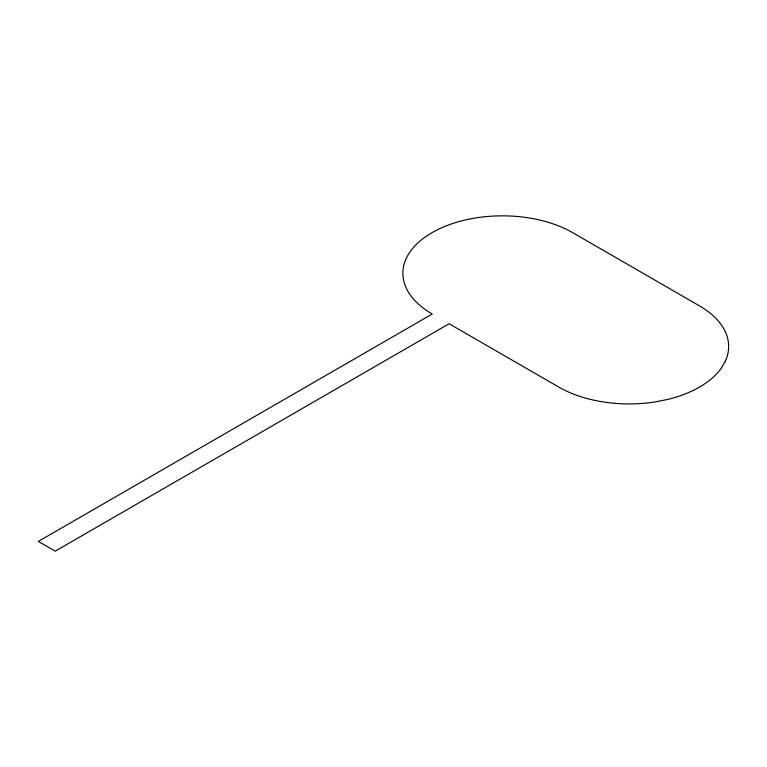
<?xml version="1.0" encoding="UTF-8"?>
<svg xmlns="http://www.w3.org/2000/svg" width="767" height="767" viewBox="0 0 767 767"><rect width="100%" height="100%" fill="white"/><g stroke="black" fill="none" stroke-linecap="round" stroke-linejoin="round"><path stroke-width="1.15" d="M725.256 361.353L721.076 368.467A99.47 57.429 0 0 1 667.242 399.549L654.922 401.966A99.47 57.429 0 0 1 558.846 387.105L449.117 323.751L55.234 551.157L38.35 541.416L432.262 314.019A99.47 57.429 0 0 1 431.888 232.737A99.47 57.429 0 0 1 572.69 232.66L699.514 305.88A99.47 57.429 0 0 1 725.256 361.353"/></g></svg>
